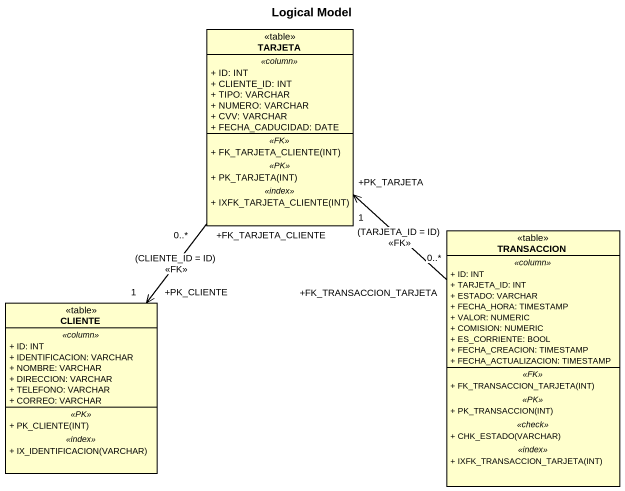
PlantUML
@startuml
title Logical Model
hide circle
hide empty members
skinparam classAttributeIconSize 0
class TARJETA <<table>> {
  .. <<column>> ..
  + ID: INT
  + CLIENTE_ID: INT
  + TIPO: VARCHAR
  + NUMERO: VARCHAR
  + CVV: VARCHAR
  + FECHA_CADUCIDAD: DATE
  .. <<FK>> ..
  + FK_TARJETA_CLIENTE(INT)
  .. <<PK>> ..
  + PK_TARJETA(INT)
  .. <<index>> ..
  + IXFK_TARJETA_CLIENTE(INT)
}
class TRANSACCION <<table>> {
  .. <<column>> ..
  + ID: INT
  + TARJETA_ID: INT
  + ESTADO: VARCHAR
  + FECHA_HORA: TIMESTAMP
  + VALOR: NUMERIC
  + COMISION: NUMERIC
  + ES_CORRIENTE: BOOL
  + FECHA_CREACION: TIMESTAMP
  + FECHA_ACTUALIZACION: TIMESTAMP
  .. <<FK>> ..
  + FK_TRANSACCION_TARJETA(INT)
  .. <<PK>> ..
  + PK_TRANSACCION(INT)
  .. <<check>> ..
  + CHK_ESTADO(VARCHAR)
  .. <<index>> ..
  + IXFK_TRANSACCION_TARJETA(INT)
}
class CLIENTE <<table>> {
  .. <<column>> ..
  + ID: INT
  + IDENTIFICACION: VARCHAR
  + NOMBRE: VARCHAR
  + DIRECCION: VARCHAR
  + TELEFONO: VARCHAR
  + CORREO: VARCHAR
  .. <<PK>> ..
  + PK_CLIENTE(INT)
  .. <<index>> ..
  + IX_IDENTIFICACION(VARCHAR)
}
TARJETA "+FK_TARJETA_CLIENTE\n0..*" --> "+PK_CLIENTE\n1" CLIENTE : (CLIENTE_ID = ID)\n<<FK>>
TRANSACCION "+FK_TRANSACCION_TARJETA\n0..*" -up-> "+PK_TARJETA\n1" TARJETA : (TARJETA_ID = ID)\n<<FK>>
@enduml
